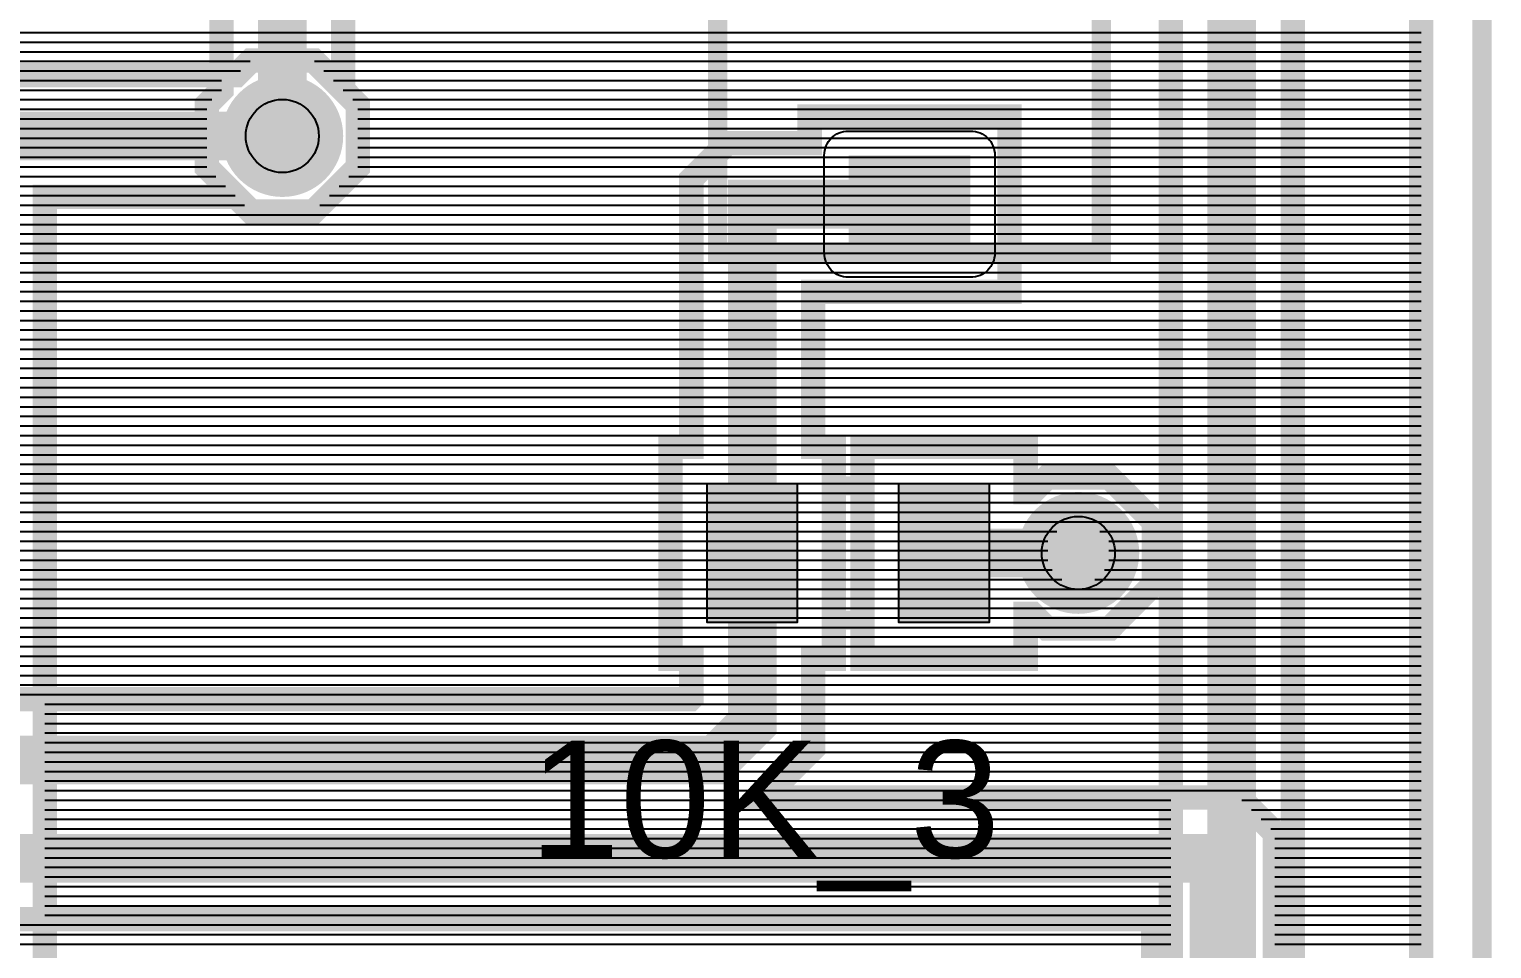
# Model space of a CAD drawing. Header units: inches. Extents: x -1.68 to 1.68, y -1.15 to 1.15.
# Drawn here: x 1.081 to 1.681, y 0.261 to 0.639 of the extents above; entities that cross this region are included whole.
import ezdxf

# ---------------------------------------------------------------- set-up
doc = ezdxf.new("R2010")
doc.units = ezdxf.units.IN
doc.layers.get('0').update_dxf_attribs({"linetype": 'CONTINUOUS'})

# ---------------------------------------------------------------- blocks, each defined once
blk = doc.blocks.new('RPAD')
blk.add_trace([(-0.5, -0.5), (-0.5, 0.5), (0.5, -0.5), (0.5, 0.5)])
blk = doc.blocks.new('EPAD')
at = {"const_width": 0.5}
blk.add_lwpolyline([(-0.25, 0, 1), (0.25, 0, 1)], format="xyb", close=True, dxfattribs=at)

msp = doc.modelspace()

# ---------------------------------------------------------------- linework, layer by layer
for points, const_width in [([(-1.6775, -1.1475), (1.6775, -1.1475), (1.6775, 1.1475), (-1.6775, 1.1475), (-1.6775, -1.1475)], 0.008), ([(-1.6775, -1.1475), (1.6775, -1.1475), (1.6775, 1.1475), (-1.6775, 1.1475), (-1.6775, -1.1475)], 0.008), ([(-1.6775, -1.1475), (1.6775, -1.1475), (1.6775, 1.1475), (-1.6775, 1.1475), (-1.6775, -1.1475)], 0.008), ([(1.4765, 1.085193), (1.4765, 1.009807), (1.529807, 0.9565), (1.605193, 0.9565), (1.6525, 1.003807), (1.6525, -0.968807), (1.610193, -0.9265), (1.534807, -0.9265), (1.4815, -0.979807), (1.4815, -1.055193), (1.534807, -1.1085), (1.610193, -1.1085), (1.6525, -1.066193), (1.6525, -1.1225), (-1.518807, -1.1225)], 0.01), ([(1.4765, 1.085193), (1.4765, 1.009807), (1.529807, 0.9565), (1.605193, 0.9565), (1.6525, 1.003807), (1.6525, -0.968807), (1.610193, -0.9265), (1.534807, -0.9265), (1.4815, -0.979807), (1.4815, -1.055193), (1.534807, -1.1085), (1.610193, -1.1085), (1.6525, -1.066193), (1.6525, -1.1225), (-1.518807, -1.1225)], 0.01), ([(1.216019, 0.891167), (1.216019, 0.865486), (1.210019, 0.859486), (1.210019, 0.613703), (1.216019, 0.607703), (1.216019, 0.582022), (1.19786, 0.563863), (1.172179, 0.563863), (1.15402, 0.582022), (1.15402, 0.607703), (1.16002, 0.613703), (1.16002, 0.859486), (1.15402, 0.865486), (1.15402, 0.891167), (1.172179, 0.909326), (1.19786, 0.909326), (1.216019, 0.891167)], 0.01), ([(1.18502, 0.878327), (1.18502, 0.594862)], 0.02), ([(1.36376, 0.547224), (1.52124, 0.547224), (1.52124, 0.862185), (1.36376, 0.862185), (1.36376, 0.547224)], 0.008), ([(1.36376, 0.547224), (1.52124, 0.547224), (1.52124, 0.862185), (1.36376, 0.862185), (1.36376, 0.547224)], 0.008), ([(1.36376, 0.547224), (1.52124, 0.547224), (1.52124, 0.862185), (1.36376, 0.862185), (1.36376, 0.547224)], 0.008), ([(0.1175, -0.147145), (0.2875, -0.317145), (0.2875, -0.345516), (1.2375, -0.345516), (1.237501, 0.046162), (1.252145, 0.060807), (1.549784, 0.060807), (1.549784, 0.676162), (1.2826, 0.676162), (1.2766, 0.670162), (1.250919, 0.670162), (1.23276, 0.688321), (1.23276, 0.714002), (1.250919, 0.732161), (1.2766, 0.732161), (1.2826, 0.726161)], 0.01), ([(1.2826, 0.726161), (1.585138, 0.726161), (1.599783, 0.711516), (1.599783, 0.025452)], 0.01), ([(1.2625, -0.401516), (1.2625, 0.035807), (1.574783, 0.035807), (1.574783, 0.701161), (1.26376, 0.701161)], 0.02), ([(1.0375, 0.254484), (1.0375, 0.605217), (1.052145, 0.619862), (1.166179, 0.619862), (1.172179, 0.625862), (1.19786, 0.625862), (1.216019, 0.607703), (1.216019, 0.582022), (1.19786, 0.563863), (1.172179, 0.563863), (1.166179, 0.569863), (1.0875, 0.569863), (1.0875, 0.254484)], 0.01), ([(0.767145, 0.363799), (1.352578, 0.363799), (1.352933, 0.364154), (1.352933, 0.3803), (1.344433, 0.3803), (1.344433, 0.467299), (1.352933, 0.467299), (1.352933, 0.577264), (1.367578, 0.591909), (1.4015, 0.591909), (1.4015, 0.602909), (1.4835, 0.602909), (1.4835, 0.53091), (1.402933, 0.53091), (1.402933, 0.467299), (1.411433, 0.467299), (1.411433, 0.3803), (1.402933, 0.3803), (1.402933, 0.343444), (1.382972, 0.323484), (1.577855, 0.323484), (1.592499, 0.308839), (1.592499, -0.819115)], 0.01), ([(1.18502, 0.594862), (1.0625, 0.594862), (1.0625, 0.198484)], 0.02), ([(1.377933, 0.423799), (1.377933, 0.566909), (1.4425, 0.566909)], 0.02), ([(1.490173, 0.448799), (1.492951, 0.448799), (1.498951, 0.454799), (1.524632, 0.454799), (1.542791, 0.43664), (1.542791, 0.410959), (1.524632, 0.3928), (1.498951, 0.3928), (1.492951, 0.3988), (1.490173, 0.3988), (1.490173, 0.3803), (1.423174, 0.3803), (1.423174, 0.467299), (1.490173, 0.467299), (1.490173, 0.448799)], 0.01), ([(1.411398, 0.451358), (1.423209, 0.451358)], 0.007874), ([(1.411398, 0.451358), (1.423209, 0.451358)], 0.007874), ([(1.411398, 0.451358), (1.423209, 0.451358)], 0.007874), ([(1.506614, 0.411299), (1.516969, 0.411299), (1.524291, 0.418622), (1.524291, 0.428977), (1.516969, 0.436299), (1.506614, 0.436299), (1.499291, 0.428977), (1.499291, 0.418622), (1.506614, 0.411299)], 0.01), ([(1.377933, 0.423799), (1.377933, 0.353799), (1.362933, 0.338799), (0.7775, 0.338799), (0.7625, 0.323799), (0.7625, 0.198484)], 0.02), ([(1.456673, 0.423799), (1.511791, 0.423799)], 0.02), ([(1.411398, 0.39624), (1.423209, 0.39624)], 0.007874), ([(1.411398, 0.39624), (1.423209, 0.39624)], 0.007874), ([(1.411398, 0.39624), (1.423209, 0.39624)], 0.007874), ([(1.542501, -0.78376), (1.542501, 0.273485), (0.911341, 0.273485), (0.905341, 0.267485), (0.879659, 0.267485), (0.8615, 0.285644), (0.8615, 0.311325), (0.863975, 0.3138), (0.787855, 0.3138), (0.7875, 0.313444), (0.7875, 0.254484)], 0.01), ([(0.8925, 0.298484), (1.5675, 0.298484), (1.5675, -0.80876), (1.4475, -0.80876)], 0.02)]:
    msp.add_lwpolyline(points, dxfattribs=dict(const_width=const_width))
for points in [[(0.510906, 0.637343), (1.549784, 0.637343)], [(0.953402, 0.637343), (1.16002, 0.637343)], [(1.210019, 0.637343), (1.6525, 0.637343)], [(1.599783, 0.637343), (1.6525, 0.637343)], [(0.510906, 0.633406), (1.549784, 0.633406)], [(0.953425, 0.633406), (1.16002, 0.633406)], [(1.210019, 0.633406), (1.6525, 0.633406)], [(1.599783, 0.633406), (1.6525, 0.633406)], [(0.506595, 0.625531), (1.171849, 0.625531)], [(0.510532, 0.629469), (1.549784, 0.629469)], [(0.953448, 0.629469), (1.16002, 0.629469)], [(0.953471, 0.625531), (1.16002, 0.625531)], [(1.198191, 0.625531), (1.549784, 0.625531)], [(1.210019, 0.629469), (1.6525, 0.629469)], [(1.210019, 0.625531), (1.6525, 0.625531)], [(1.599783, 0.629469), (1.6525, 0.629469)], [(1.599783, 0.625531), (1.6525, 0.625531)], [(-0.278666, 0.621594), (1.167912, 0.621594)], [(0.953494, 0.621594), (1.16002, 0.621594)], [(1.202128, 0.621594), (1.549784, 0.621594)], [(1.210019, 0.621594), (1.6525, 0.621594)], [(1.599783, 0.621594), (1.6525, 0.621594)], [(0.953518, 0.617657), (1.16002, 0.617657)], [(0.953541, 0.61372), (1.16002, 0.61372)], [(1.206065, 0.617657), (1.549784, 0.617657)], [(1.210002, 0.61372), (1.549784, 0.61372)], [(1.210019, 0.617657), (1.6525, 0.617657)], [(1.210019, 0.61372), (1.6525, 0.61372)], [(1.599783, 0.617657), (1.6525, 0.617657)], [(1.599783, 0.61372), (1.6525, 0.61372)], [(0.953564, 0.609783), (1.156101, 0.609783)], [(1.213939, 0.609783), (1.549784, 0.609783)], [(1.213939, 0.609783), (1.6525, 0.609783)], [(1.599783, 0.609783), (1.6525, 0.609783)], [(0.953587, 0.605846), (1.15402, 0.605846)], [(0.95361, 0.601909), (1.15402, 0.601909)], [(1.216019, 0.605846), (1.549784, 0.605846)], [(1.216019, 0.605846), (1.6525, 0.605846)], [(1.216019, 0.601909), (1.549784, 0.601909)], [(1.216019, 0.601909), (1.4015, 0.601909)], [(1.4835, 0.601909), (1.6525, 0.601909)], [(1.599783, 0.605846), (1.6525, 0.605846)], [(1.599783, 0.601909), (1.6525, 0.601909)], [(0.953633, 0.597972), (1.15402, 0.597972)], [(1.216019, 0.597972), (1.549784, 0.597972)], [(1.216019, 0.597972), (1.4015, 0.597972)], [(1.4835, 0.597972), (1.6525, 0.597972)], [(1.599783, 0.597972), (1.6525, 0.597972)], [(0.953656, 0.594035), (1.15402, 0.594035)], [(0.95368, 0.590098), (1.15402, 0.590098)], [(1.216019, 0.594035), (1.549784, 0.594035)], [(1.216019, 0.594035), (1.4015, 0.594035)], [(1.216019, 0.590098), (1.549784, 0.590098)], [(1.216019, 0.590098), (1.365768, 0.590098)], [(1.4835, 0.594035), (1.6525, 0.594035)], [(1.4835, 0.590098), (1.6525, 0.590098)], [(1.599783, 0.594035), (1.6525, 0.594035)], [(1.599783, 0.590098), (1.6525, 0.590098)], [(0.953702, 0.586161), (1.15402, 0.586161)], [(1.216019, 0.586161), (1.549784, 0.586161)], [(1.216019, 0.586161), (1.361831, 0.586161)], [(1.4835, 0.586161), (1.6525, 0.586161)], [(1.599783, 0.586161), (1.6525, 0.586161)], [(0.953726, 0.582224), (1.15402, 0.582224)], [(0.953749, 0.578287), (1.157754, 0.578287)], [(1.212285, 0.578287), (1.549784, 0.578287)], [(1.212285, 0.578287), (1.353957, 0.578287)], [(1.216019, 0.582224), (1.549784, 0.582224)], [(1.216019, 0.582224), (1.357894, 0.582224)], [(1.4835, 0.582224), (1.6525, 0.582224)], [(1.4835, 0.578287), (1.6525, 0.578287)], [(1.599783, 0.582224), (1.6525, 0.582224)], [(1.599783, 0.578287), (1.6525, 0.578287)], [(0.953772, 0.57435), (1.161691, 0.57435)], [(0.953795, 0.570413), (1.165628, 0.570413)], [(1.204411, 0.570413), (1.549784, 0.570413)], [(1.204411, 0.570413), (1.352933, 0.570413)], [(1.208348, 0.57435), (1.549784, 0.57435)], [(1.208348, 0.57435), (1.352933, 0.57435)], [(1.4835, 0.57435), (1.6525, 0.57435)], [(1.4835, 0.570413), (1.6525, 0.570413)], [(1.599783, 0.57435), (1.6525, 0.57435)], [(1.599783, 0.570413), (1.6525, 0.570413)], [(0.953818, 0.566476), (1.169565, 0.566476)], [(1.0875, 0.566476), (1.169565, 0.566476)], [(1.200474, 0.566476), (1.549784, 0.566476)], [(1.200474, 0.566476), (1.352933, 0.566476)], [(1.4835, 0.566476), (1.6525, 0.566476)], [(1.599783, 0.566476), (1.6525, 0.566476)], [(0.953841, 0.562539), (1.352933, 0.562539)], [(0.953864, 0.558602), (1.352933, 0.558602)], [(1.0875, 0.562539), (1.549784, 0.562539)], [(1.0875, 0.558602), (1.549784, 0.558602)], [(1.4835, 0.562539), (1.6525, 0.562539)], [(1.4835, 0.558602), (1.6525, 0.558602)], [(1.599783, 0.562539), (1.6525, 0.562539)], [(1.599783, 0.558602), (1.6525, 0.558602)], [(0.953887, 0.554665), (1.352933, 0.554665)], [(1.0875, 0.554665), (1.549784, 0.554665)], [(1.4835, 0.554665), (1.6525, 0.554665)], [(1.599783, 0.554665), (1.6525, 0.554665)], [(0.953911, 0.550728), (1.352933, 0.550728)], [(0.953933, 0.546791), (1.352933, 0.546791)], [(1.0875, 0.550728), (1.549784, 0.550728)], [(1.0875, 0.546791), (1.549784, 0.546791)], [(1.4835, 0.550728), (1.6525, 0.550728)], [(1.4835, 0.546791), (1.6525, 0.546791)], [(1.599783, 0.550728), (1.6525, 0.550728)], [(1.599783, 0.546791), (1.6525, 0.546791)], [(0.953957, 0.542854), (1.352933, 0.542854)], [(1.0875, 0.542854), (1.549784, 0.542854)], [(1.4835, 0.542854), (1.6525, 0.542854)], [(1.599783, 0.542854), (1.6525, 0.542854)], [(0.95398, 0.538917), (1.352933, 0.538917)], [(0.954003, 0.53498), (1.352933, 0.53498)], [(1.0875, 0.538917), (1.549784, 0.538917)], [(1.0875, 0.53498), (1.549784, 0.53498)], [(1.4835, 0.538917), (1.6525, 0.538917)], [(1.4835, 0.53498), (1.6525, 0.53498)], [(1.599783, 0.538917), (1.6525, 0.538917)], [(1.599783, 0.53498), (1.6525, 0.53498)], [(0.954026, 0.531043), (1.352933, 0.531043)], [(1.0875, 0.531043), (1.549784, 0.531043)], [(1.4835, 0.531043), (1.6525, 0.531043)], [(1.599783, 0.531043), (1.6525, 0.531043)], [(0.954049, 0.527106), (1.352933, 0.527106)], [(0.954072, 0.523169), (1.352933, 0.523169)], [(1.0875, 0.527106), (1.549784, 0.527106)], [(1.0875, 0.523169), (1.549784, 0.523169)], [(1.402933, 0.527106), (1.6525, 0.527106)], [(1.402933, 0.523169), (1.6525, 0.523169)], [(1.599783, 0.527106), (1.6525, 0.527106)], [(1.599783, 0.523169), (1.6525, 0.523169)], [(0.954095, 0.519232), (1.352933, 0.519232)], [(1.0875, 0.519232), (1.549784, 0.519232)], [(1.402933, 0.519232), (1.6525, 0.519232)], [(1.599783, 0.519232), (1.6525, 0.519232)], [(0.954118, 0.515295), (1.352933, 0.515295)], [(0.954142, 0.511358), (1.352933, 0.511358)], [(1.0875, 0.515295), (1.549784, 0.515295)], [(1.0875, 0.511358), (1.549784, 0.511358)], [(1.402933, 0.515295), (1.6525, 0.515295)], [(1.402933, 0.511358), (1.6525, 0.511358)], [(1.599783, 0.515295), (1.6525, 0.515295)], [(1.599783, 0.511358), (1.6525, 0.511358)], [(0.954165, 0.507421), (1.352933, 0.507421)], [(1.0875, 0.507421), (1.549784, 0.507421)], [(1.402933, 0.507421), (1.6525, 0.507421)], [(1.599783, 0.507421), (1.6525, 0.507421)], [(0.947887, 0.499547), (1.352933, 0.499547)], [(0.951801, 0.503484), (1.352933, 0.503484)], [(1.0875, 0.503484), (1.549784, 0.503484)], [(1.0875, 0.499547), (1.549784, 0.499547)], [(1.402933, 0.503484), (1.6525, 0.503484)], [(1.402933, 0.499547), (1.6525, 0.499547)], [(1.599783, 0.503484), (1.6525, 0.503484)], [(1.599783, 0.499547), (1.6525, 0.499547)], [(0.943973, 0.49561), (1.352933, 0.49561)], [(1.0875, 0.49561), (1.549784, 0.49561)], [(1.402933, 0.49561), (1.6525, 0.49561)], [(1.599783, 0.49561), (1.6525, 0.49561)], [(0.710019, 0.487736), (1.352933, 0.487736)], [(0.940059, 0.491673), (1.352933, 0.491673)], [(1.0875, 0.491673), (1.549784, 0.491673)], [(1.0875, 0.487736), (1.549784, 0.487736)], [(1.402933, 0.491673), (1.6525, 0.491673)], [(1.402933, 0.487736), (1.6525, 0.487736)], [(1.599783, 0.491673), (1.6525, 0.491673)], [(1.599783, 0.487736), (1.6525, 0.487736)], [(0.710019, 0.483799), (1.352933, 0.483799)], [(1.0875, 0.483799), (1.549784, 0.483799)], [(1.402933, 0.483799), (1.6525, 0.483799)], [(1.599783, 0.483799), (1.6525, 0.483799)], [(0.710019, 0.479862), (1.352933, 0.479862)], [(0.710019, 0.475925), (1.352933, 0.475925)], [(1.0875, 0.479862), (1.549784, 0.479862)], [(1.0875, 0.475925), (1.549784, 0.475925)], [(1.402933, 0.479862), (1.6525, 0.479862)], [(1.402933, 0.475925), (1.6525, 0.475925)], [(1.599783, 0.479862), (1.6525, 0.479862)], [(1.599783, 0.475925), (1.6525, 0.475925)], [(0.710019, 0.471988), (1.352933, 0.471988)], [(1.0875, 0.471988), (1.549784, 0.471988)], [(1.402933, 0.471988), (1.6525, 0.471988)], [(1.599783, 0.471988), (1.6525, 0.471988)], [(0.710019, 0.468051), (1.352933, 0.468051)], [(0.710019, 0.464114), (1.344433, 0.464114)], [(1.0875, 0.468051), (1.549784, 0.468051)], [(1.0875, 0.464114), (1.549784, 0.464114)], [(1.402933, 0.468051), (1.6525, 0.468051)], [(1.411433, 0.464114), (1.423174, 0.464114)], [(1.490173, 0.464114), (1.6525, 0.464114)], [(1.599783, 0.468051), (1.6525, 0.468051)], [(1.599783, 0.464114), (1.6525, 0.464114)], [(0.710019, 0.460177), (1.344433, 0.460177)], [(1.0875, 0.460177), (1.549784, 0.460177)], [(1.411433, 0.460177), (1.423174, 0.460177)], [(1.490173, 0.460177), (1.6525, 0.460177)], [(1.599783, 0.460177), (1.6525, 0.460177)], [(0.710019, 0.45624), (1.344433, 0.45624)], [(0.710019, 0.452303), (1.344433, 0.452303)], [(1.0875, 0.45624), (1.549784, 0.45624)], [(1.0875, 0.452303), (1.549784, 0.452303)], [(1.411433, 0.45624), (1.423174, 0.45624)], [(1.411433, 0.452303), (1.423174, 0.452303)], [(1.490173, 0.45624), (1.6525, 0.45624)], [(1.490173, 0.452303), (1.496455, 0.452303)], [(1.527128, 0.452303), (1.6525, 0.452303)], [(1.599783, 0.45624), (1.6525, 0.45624)], [(1.599783, 0.452303), (1.6525, 0.452303)], [(0.710019, 0.448366), (1.344433, 0.448366)], [(0.710019, 0.444429), (1.344433, 0.444429)], [(1.0875, 0.448366), (1.549784, 0.448366)], [(1.0875, 0.444429), (1.549784, 0.444429)], [(1.411433, 0.448366), (1.423174, 0.448366)], [(1.411433, 0.444429), (1.423174, 0.444429)], [(1.531065, 0.448366), (1.6525, 0.448366)], [(1.535002, 0.444429), (1.6525, 0.444429)], [(1.599783, 0.448366), (1.6525, 0.448366)], [(1.599783, 0.444429), (1.6525, 0.444429)], [(0.710019, 0.440492), (1.344433, 0.440492)], [(1.0875, 0.440492), (1.549784, 0.440492)], [(1.411433, 0.440492), (1.423174, 0.440492)], [(1.538939, 0.440492), (1.6525, 0.440492)], [(1.599783, 0.440492), (1.6525, 0.440492)], [(0.710019, 0.436555), (1.344433, 0.436555)], [(0.710019, 0.432618), (1.344433, 0.432618)], [(1.0875, 0.436555), (1.549784, 0.436555)], [(1.0875, 0.432618), (1.502933, 0.432618)], [(1.411433, 0.436555), (1.423174, 0.436555)], [(1.411433, 0.432618), (1.423174, 0.432618)], [(1.52065, 0.432618), (1.549784, 0.432618)], [(1.542791, 0.436555), (1.6525, 0.436555)], [(1.542791, 0.432618), (1.6525, 0.432618)], [(1.599783, 0.436555), (1.6525, 0.436555)], [(1.599783, 0.432618), (1.6525, 0.432618)], [(0.710019, 0.428681), (1.344433, 0.428681)], [(1.0875, 0.428681), (1.499291, 0.428681)], [(1.411433, 0.428681), (1.423174, 0.428681)], [(1.524291, 0.428681), (1.549784, 0.428681)], [(1.542791, 0.428681), (1.6525, 0.428681)], [(1.599783, 0.428681), (1.6525, 0.428681)], [(0.710019, 0.424744), (1.344433, 0.424744)], [(0.710019, 0.420807), (1.344433, 0.420807)], [(1.0875, 0.424744), (1.499291, 0.424744)], [(1.0875, 0.420807), (1.499291, 0.420807)], [(1.411433, 0.424744), (1.423174, 0.424744)], [(1.411433, 0.420807), (1.423174, 0.420807)], [(1.524291, 0.424744), (1.549784, 0.424744)], [(1.524291, 0.420807), (1.549784, 0.420807)], [(1.542791, 0.424744), (1.6525, 0.424744)], [(1.542791, 0.420807), (1.6525, 0.420807)], [(1.599783, 0.424744), (1.6525, 0.424744)], [(1.599783, 0.420807), (1.6525, 0.420807)], [(0.710019, 0.41687), (1.344433, 0.41687)], [(1.0875, 0.41687), (1.501043, 0.41687)], [(1.411433, 0.41687), (1.423174, 0.41687)], [(1.52254, 0.41687), (1.549784, 0.41687)], [(1.542791, 0.41687), (1.6525, 0.41687)], [(1.599783, 0.41687), (1.6525, 0.41687)], [(0.710019, 0.412933), (1.344433, 0.412933)], [(0.710019, 0.408996), (1.344433, 0.408996)], [(1.0875, 0.412933), (1.50498, 0.412933)], [(1.0875, 0.408996), (1.549784, 0.408996)], [(1.411433, 0.412933), (1.423174, 0.412933)], [(1.411433, 0.408996), (1.423174, 0.408996)], [(1.518603, 0.412933), (1.549784, 0.412933)], [(1.540828, 0.408996), (1.6525, 0.408996)], [(1.542791, 0.412933), (1.6525, 0.412933)], [(1.599783, 0.412933), (1.6525, 0.412933)], [(1.599783, 0.408996), (1.6525, 0.408996)], [(0.710019, 0.405059), (1.344433, 0.405059)], [(1.0875, 0.405059), (1.549784, 0.405059)], [(1.411433, 0.405059), (1.423174, 0.405059)], [(1.536891, 0.405059), (1.6525, 0.405059)], [(1.599783, 0.405059), (1.6525, 0.405059)], [(0.710019, 0.401122), (1.344433, 0.401122)], [(0.710019, 0.397185), (1.344433, 0.397185)], [(1.0875, 0.401122), (1.549784, 0.401122)], [(1.0875, 0.397185), (1.549784, 0.397185)], [(1.411433, 0.401122), (1.423174, 0.401122)], [(1.411433, 0.397185), (1.423174, 0.397185)], [(1.490173, 0.397185), (1.494565, 0.397185)], [(1.529017, 0.397185), (1.6525, 0.397185)], [(1.532954, 0.401122), (1.6525, 0.401122)], [(1.599783, 0.401122), (1.6525, 0.401122)], [(1.599783, 0.397185), (1.6525, 0.397185)], [(0.710019, 0.393248), (1.344433, 0.393248)], [(1.0875, 0.393248), (1.549784, 0.393248)], [(1.411433, 0.393248), (1.423174, 0.393248)], [(1.490173, 0.393248), (1.498502, 0.393248)], [(1.52508, 0.393248), (1.6525, 0.393248)], [(1.599783, 0.393248), (1.6525, 0.393248)], [(0.710019, 0.389311), (1.344433, 0.389311)], [(0.713939, 0.385374), (1.344433, 0.385374)], [(1.0875, 0.389311), (1.549784, 0.389311)], [(1.0875, 0.385374), (1.549784, 0.385374)], [(1.411433, 0.389311), (1.423174, 0.389311)], [(1.411433, 0.385374), (1.423174, 0.385374)], [(1.490173, 0.389311), (1.6525, 0.389311)], [(1.490173, 0.385374), (1.6525, 0.385374)], [(1.599783, 0.389311), (1.6525, 0.389311)], [(1.599783, 0.385374), (1.6525, 0.385374)], [(0.716019, 0.381437), (1.344433, 0.381437)], [(1.0875, 0.381437), (1.549784, 0.381437)], [(1.411433, 0.381437), (1.423174, 0.381437)], [(1.490173, 0.381437), (1.6525, 0.381437)], [(1.599783, 0.381437), (1.6525, 0.381437)], [(0.716019, 0.3775), (1.352933, 0.3775)], [(0.716019, 0.373563), (1.352933, 0.373563)], [(1.0875, 0.3775), (1.549784, 0.3775)], [(1.0875, 0.373563), (1.549784, 0.373563)], [(1.402933, 0.3775), (1.6525, 0.3775)], [(1.402933, 0.373563), (1.6525, 0.373563)], [(1.599783, 0.3775), (1.6525, 0.3775)], [(1.599783, 0.373563), (1.6525, 0.373563)], [(0.716019, 0.369626), (1.352933, 0.369626)], [(1.0875, 0.369626), (1.549784, 0.369626)], [(1.402933, 0.369626), (1.6525, 0.369626)], [(1.599783, 0.369626), (1.6525, 0.369626)], [(0.716019, 0.365689), (1.352933, 0.365689)], [(1.0875, 0.365689), (1.549784, 0.365689)], [(1.0875, 0.361752), (1.549784, 0.361752)], [(1.402933, 0.365689), (1.6525, 0.365689)], [(1.402933, 0.361752), (1.6525, 0.361752)], [(1.599783, 0.365689), (1.6525, 0.365689)], [(1.599783, 0.361752), (1.6525, 0.361752)], [(1.0875, 0.357815), (1.549784, 0.357815)], [(1.402933, 0.357815), (1.6525, 0.357815)], [(1.599783, 0.357815), (1.6525, 0.357815)], [(1.0875, 0.353878), (1.549784, 0.353878)], [(1.0875, 0.349941), (1.549784, 0.349941)], [(1.402933, 0.353878), (1.6525, 0.353878)], [(1.402933, 0.349941), (1.6525, 0.349941)], [(1.599783, 0.353878), (1.6525, 0.353878)], [(1.599783, 0.349941), (1.6525, 0.349941)], [(1.0875, 0.346004), (1.549784, 0.346004)], [(1.402933, 0.346004), (1.6525, 0.346004)], [(1.599783, 0.346004), (1.6525, 0.346004)], [(1.0875, 0.342067), (1.549784, 0.342067)], [(1.0875, 0.33813), (1.549784, 0.33813)], [(1.397618, 0.33813), (1.6525, 0.33813)], [(1.401555, 0.342067), (1.6525, 0.342067)], [(1.599783, 0.342067), (1.6525, 0.342067)], [(1.599783, 0.33813), (1.6525, 0.33813)], [(1.0875, 0.334193), (1.549784, 0.334193)], [(1.0875, 0.330256), (1.549784, 0.330256)], [(1.389744, 0.330256), (1.6525, 0.330256)], [(1.393681, 0.334193), (1.6525, 0.334193)], [(1.599783, 0.334193), (1.6525, 0.334193)], [(1.599783, 0.330256), (1.6525, 0.330256)], [(1.0875, 0.326319), (1.549784, 0.326319)], [(1.385807, 0.326319), (1.6525, 0.326319)], [(1.599783, 0.326319), (1.6525, 0.326319)], [(1.0875, 0.322382), (1.549784, 0.322382)], [(1.0875, 0.318445), (1.549784, 0.318445)], [(1.578957, 0.322382), (1.6525, 0.322382)], [(1.582894, 0.318445), (1.6525, 0.318445)], [(1.599783, 0.322382), (1.6525, 0.322382)], [(1.599783, 0.318445), (1.6525, 0.318445)], [(1.0875, 0.314508), (1.549784, 0.314508)], [(1.586831, 0.314508), (1.6525, 0.314508)], [(1.599783, 0.314508), (1.6525, 0.314508)], [(1.0875, 0.310571), (1.549784, 0.310571)], [(1.0875, 0.306634), (1.549784, 0.306634)], [(1.590768, 0.310571), (1.6525, 0.310571)], [(1.592499, 0.306634), (1.6525, 0.306634)], [(1.599783, 0.310571), (1.6525, 0.310571)], [(1.599783, 0.306634), (1.6525, 0.306634)], [(1.0875, 0.302697), (1.549784, 0.302697)], [(1.592499, 0.302697), (1.6525, 0.302697)], [(1.599783, 0.302697), (1.6525, 0.302697)], [(1.0875, 0.29876), (1.549784, 0.29876)], [(1.0875, 0.294823), (1.549784, 0.294823)], [(1.592499, 0.29876), (1.6525, 0.29876)], [(1.592499, 0.294823), (1.6525, 0.294823)], [(1.599783, 0.29876), (1.6525, 0.29876)], [(1.599783, 0.294823), (1.6525, 0.294823)], [(1.0875, 0.290886), (1.549784, 0.290886)], [(1.592499, 0.290886), (1.6525, 0.290886)], [(1.599783, 0.290886), (1.6525, 0.290886)], [(1.0875, 0.286949), (1.549784, 0.286949)], [(1.0875, 0.283012), (1.549784, 0.283012)], [(1.592499, 0.286949), (1.6525, 0.286949)], [(1.592499, 0.283012), (1.6525, 0.283012)], [(1.599783, 0.286949), (1.6525, 0.286949)], [(1.599783, 0.283012), (1.6525, 0.283012)], [(1.0875, 0.279075), (1.549784, 0.279075)], [(1.592499, 0.279075), (1.6525, 0.279075)], [(1.599783, 0.279075), (1.6525, 0.279075)], [(0.909057, 0.271201), (1.542501, 0.271201)], [(1.0875, 0.275138), (1.549784, 0.275138)], [(1.0875, 0.271201), (1.549784, 0.271201)], [(1.592499, 0.275138), (1.6525, 0.275138)], [(1.592499, 0.271201), (1.6525, 0.271201)], [(1.599783, 0.275138), (1.6525, 0.275138)], [(1.599783, 0.271201), (1.6525, 0.271201)], [(0.7875, 0.267264), (1.542501, 0.267264)], [(1.0875, 0.267264), (1.549784, 0.267264)], [(1.592499, 0.267264), (1.6525, 0.267264)], [(1.599783, 0.267264), (1.6525, 0.267264)], [(0.7875, 0.263327), (1.542501, 0.263327)], [(1.0875, 0.263327), (1.549784, 0.263327)], [(1.592499, 0.263327), (1.6525, 0.263327)], [(1.599783, 0.263327), (1.6525, 0.263327)]]:
    msp.add_lwpolyline(points)
for points in [[(1.4775, 0.586909), (1.4775, 0.546909), (1.47745, 0.54587), (1.477301, 0.544865), (1.477059, 0.543898), (1.476728, 0.542974), (1.476314, 0.542098), (1.475819, 0.541274), (1.47525, 0.540506), (1.474609, 0.5398), (1.473903, 0.53916), (1.473136, 0.538591), (1.472312, 0.538096), (1.471435, 0.537681), (1.470511, 0.53735), (1.469545, 0.537108), (1.468539, 0.53696), (1.4675, 0.536909), (1.4175, 0.536909), (1.416461, 0.53696), (1.415455, 0.537108), (1.414489, 0.53735), (1.413565, 0.537681), (1.412688, 0.538096), (1.411864, 0.538591), (1.411097, 0.53916), (1.41039, 0.5398), (1.40975, 0.540506), (1.409181, 0.541274), (1.408686, 0.542098), (1.408272, 0.542974), (1.407941, 0.543898), (1.407699, 0.544865), (1.40755, 0.54587), (1.4075, 0.546909), (1.4075, 0.586909), (1.40755, 0.587949), (1.407699, 0.588954), (1.407941, 0.589921), (1.408272, 0.590845), (1.408686, 0.591721), (1.409181, 0.592545), (1.40975, 0.593313), (1.41039, 0.594019), (1.411097, 0.594659), (1.411864, 0.595228), (1.412688, 0.595723), (1.413565, 0.596138), (1.414489, 0.596469), (1.415455, 0.596711), (1.416461, 0.596859), (1.4175, 0.596909), (1.4675, 0.596909), (1.468539, 0.596859), (1.469545, 0.596711), (1.470511, 0.596469), (1.471435, 0.596138), (1.472312, 0.595723), (1.473136, 0.595228), (1.473903, 0.594659), (1.474609, 0.594019), (1.47525, 0.593313), (1.475819, 0.592545), (1.476314, 0.591721), (1.476728, 0.590845), (1.477059, 0.589921), (1.477301, 0.588954), (1.47745, 0.587949), (1.4775, 0.586909)], [(1.359433, 0.452299), (1.396433, 0.452299), (1.396433, 0.395299), (1.359433, 0.395299), (1.359433, 0.452299)], [(1.438173, 0.452299), (1.475173, 0.452299), (1.475173, 0.395299), (1.438173, 0.395299), (1.438173, 0.452299)]]:
    msp.add_lwpolyline(points, close=True)
for centre in [(1.18502, 0.594862), (1.511791, 0.423799)]:
    msp.add_circle(centre, 0.015)

# ---------------------------------------------------------------- block references
for name, p, xscale, yscale in [('EPAD', (1.18502, 0.594862), 0.05, 0.05), ('EPAD', (1.18502, 0.594862), 0.03, 0.03), ('RPAD', (1.377933, 0.423799), 0.037, 0.057), ('RPAD', (1.377933, 0.423799), 0.037, 0.057), ('RPAD', (1.456673, 0.423799), 0.037, 0.057), ('RPAD', (1.456673, 0.423799), 0.037, 0.057), ('EPAD', (1.511791, 0.423799), 0.05, 0.05), ('EPAD', (1.511791, 0.423799), 0.03, 0.03)]:
    msp.add_blockref(name, p, dxfattribs=dict(xscale=xscale, yscale=yscale))
at = {"xscale": 0.04, "yscale": 0.05, "rotation": 270}
msp.add_blockref('RPAD', (1.4425, 0.566909), dxfattribs=at)
msp.add_blockref('RPAD', (1.4425, 0.566909), dxfattribs=at)

# ---------------------------------------------------------------- texts
at = {"width": 1.041667}
msp.add_text('10K_3', height=0.048, dxfattribs=at).set_placement((1.286398, 0.298776))
msp.add_text('10K_3', height=0.048, dxfattribs=at).set_placement((1.286398, 0.298776))
msp.add_text('10K_3', height=0.048, dxfattribs=at).set_placement((1.286398, 0.298776))

doc.saveas('drawing.dxf')
